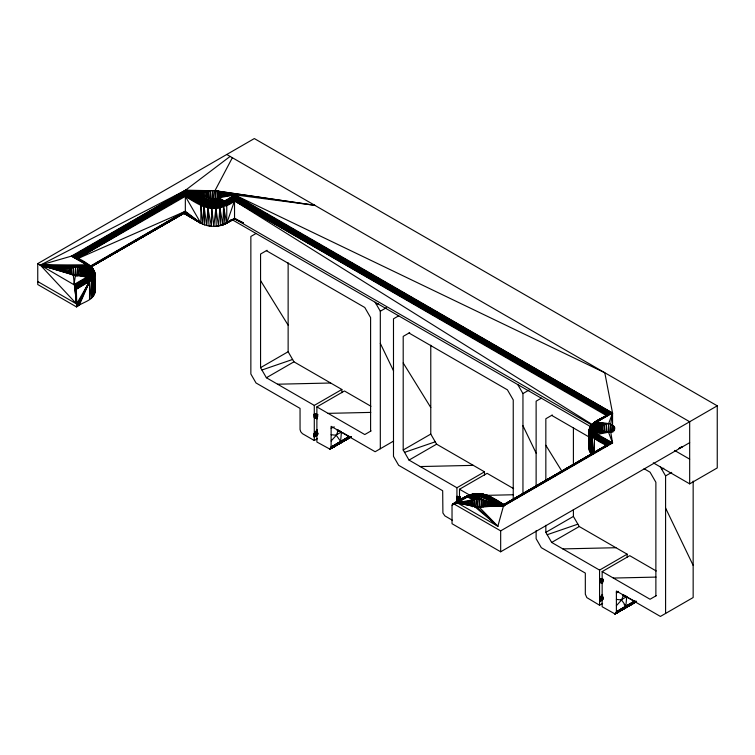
<?xml version="1.0" encoding="UTF-8"?>
<svg xmlns="http://www.w3.org/2000/svg" width="755" height="755" viewBox="0 0 755 755"><rect width="100%" height="100%" fill="white"/><g stroke="black" fill="none" stroke-linecap="round" stroke-linejoin="round"><path stroke-width="1.13" d="M37.882 282.398A3.662 2.114 -60 0 1 37.75 281.539L76.585 303.963L75.434 285.871C81.021 280.605 93.516 278.208 92.44 268.45L91.497 266.902L88.467 264.788L73.66 256.426L71.414 256.134L40.336 265.099L76.585 303.963L89.534 281.539C105.19 271.781 82.418 259.767 74.726 256.823L73.66 256.426L185.334 191.081L203.463 200.821C213.74 206.54 226.047 201.472 234.531 194.837L314.797 205.303L214.967 190.675L185.334 190.354L40.336 265.099L73.273 274.839L86.948 277.057L92.44 274.848L94.082 273.452L94.601 271.97L91.497 266.902L85.381 263.41M653.283 462.834L689.674 483.851L717.25 467.93L717.25 405.822L254.331 138.561L37.75 263.608L37.75 284.531L76.585 306.955C82.087 302.113 93.752 300.783 94.894 292.006L94.601 271.97L92.261 270.205L89.949 266.383L73.66 256.426L185.334 191.959L205.426 202.699L212.051 204.039L222.206 202.699L234.531 196.442L610.304 413.391C603.641 418.289 593.647 419.997 589.881 428.132L589.693 451.698L591.514 454.246L591.873 436.654L592.467 434.682L594.704 432.285C600.735 430.869 610.455 435.125 614.598 428.698L614.589 427.377C610.559 421.516 601.442 423.895 595.506 421.752L590.759 425.914L589.183 429.85L589.079 448.97L589.693 451.698L589.183 432.219C588.711 421.365 602.594 419.044 609.247 413.787L612.56 413.089L612.541 432.039M592.062 425.178L234.531 218.761L234.531 194.837L214.967 190.675L214.967 199.981M610.691 431.803L612.56 442.987L503.812 505.774L479.066 498.621L457.209 502.783L497.856 526.254L503.812 504.774C493.477 497.224 478.406 488.863 465.958 496.941M81.757 273.914L81.757 268.1C85.532 271.187 92.393 272.338 93.865 277.557L93.497 296.054L92.091 279.69C91.515 275.528 86.608 274.037 83.805 271.734L83.097 269.167L77.737 266.911L40.336 265.099L73.273 274.839L76.585 303.963L76.387 287.759L74.99 285.333L37.75 263.608M183.257 213.014L200.868 223.244C207.568 226.849 215.77 227.151 222.961 224.924L223.555 206.785L222.206 202.699L214.958 199.009L210.503 198.593L185.334 190.354L71.414 256.134L86.948 265.099C99.886 272.81 79.69 282.011 74.509 284.89L76.585 303.963L76.151 287.108L93.705 276.604L94.781 275.254M76.585 306.955L76.387 287.759L92.091 279.69L91.129 298.423L89.411 280.549L87.74 277.661L81.757 274.065L75.443 275.245L73.999 284.531L86.948 277.057L79.898 274.839M94.554 289.995L94.743 293.393L94.781 272.885L94.601 274.32C88.571 278.586 80.908 280.435 74.99 285.333L76.585 303.963L75.83 286.466C81.398 281.351 94.932 278.982 93.205 268.95L90.109 267.836L89.949 266.383L88.467 264.788L72.537 256.2L185.334 190.354L208.201 202.651L206.804 225.528L204.077 206.785L204.879 203.623L206.474 202.161C214.93 208.371 226.717 208.276 234.531 200.821L607.662 415.127L609.247 413.787L234.531 197.442L222.753 203.623L219.365 204.567L211.938 205.049L204.879 203.623L185.334 192.959L74.726 256.823L89.411 265.741L93.205 268.95L94.781 272.885L94.894 292.006L94.743 290.628M221.744 224.537L218.544 225.981L219.865 207.804L219.025 203.586L219.441 202.651L225.698 202.264L234.531 196.442L611.427 413.164L597.026 422.064C591.571 424.187 591.571 431.898 597.026 434.021L612.56 442.987L608.521 432.209L594.025 433.03C585.418 423.102 605.038 417.402 610.304 413.391L234.531 197.442C220.167 212.466 200.141 205.247 185.343 195.215L76.312 258.163L75.642 257.398L185.334 192.959L185.334 190.354L230.115 156.417M213.693 199.981L212.684 190.675L185.334 190.354L211.9 203.227L211.419 226.245L207.767 207.804L185.334 192.959L185.343 195.215L201 204.312L204.077 206.785L202.699 224.169L200.868 205.303L201.368 203.265L203.463 200.821C208.54 205.766 216.591 209.229 223.555 206.785L226.764 223.244L222.961 224.924L219.865 207.804C207.021 210.966 195.63 202.642 185.334 196.338L77.605 258.531M623.913 595.374L634.474 601.14L616.391 611.805L625.876 606.105L626.707 596.658L624.13 595.204M200.868 205.303L200.868 223.244L184.899 212.693L90.685 267.091L184.579 212.957L185.334 211.287L185.343 195.215L77.605 258.521M593.987 452.953L591.873 436.654L590.268 433.568L592.486 431.199L593.855 431.284L594.025 433.03L596.223 434.625L612.56 442.987L611.427 443.062L503.812 505.199L488.277 496.809C476.414 490.637 462.551 496.601 452.783 504.095L452.028 505.774L452.028 523.715L500.669 551.792L689.674 442.666M615.665 613.607L616.391 611.956L616.391 591.023L660.408 616.439L693.156 597.535L693.156 481.077M589.23 447.583L589.079 448.97L589.362 428.934L590.759 425.914L593.156 423.451L611.427 413.164L234.531 195.564L224.971 201.425L222.734 201.547L217.129 198.603L214.958 199.009L219.441 202.651L210.503 198.593M74.726 256.823L185.334 191.959C196.158 196.649 203.671 207.502 215.864 208.333L213.816 226.34L211.768 208.333L204.171 205.766L185.334 196.338L200.868 223.244L183.739 213.127L155.153 229.529M468.175 496.828L468.978 495.148L474.121 494.619L503.812 505.774L611.427 443.062L596.223 434.625L595.761 433.191M464.976 498.3L466.043 496.497L475.999 494.402L503.812 505.774L476.773 506.954L457.209 502.783L471.403 500.876L472.753 499.801L466.76 496.488L452.783 504.095M594.43 423.555L594.931 422.083L608.332 414.353L234.531 198.546L226.264 203.265L215.732 203.227L185.334 190.354L208.654 191.855L210.503 191.081L211.353 199.065M217.138 199.226L217.138 191.081L234.531 194.837L604.793 372.734L612.56 413.089L608.53 423.876L604.066 424.282L600.867 426.131L594.704 423.8L589.881 428.132L589.183 432.219L590.099 434.521L591.514 454.246M610.701 432.426L610.701 424.282L612.56 413.089L234.531 194.837L220.328 192.921L218.978 191.855L218.978 197.668M611.427 443.062L608.332 444.251L594.931 436.466L593.156 433.766L592.486 431.199L592.864 429.151L606.237 432.209L593.855 431.284M215.732 203.227L216.213 226.245L218.365 225.368M82.106 273.886L81.757 268.1L91.232 271.083L92.261 270.205L91.11 269.969L91.478 268.214L90.808 266.487L88.212 265.93L40.336 265.099L70.083 272.999L71.423 274.065M475.999 494.402L476.037 493.723L469.232 495.601M471.932 494.969L472.375 494.204L477.915 494.327L503.812 505.774L479.057 506.954L497.856 526.254L474.602 506.539L457.209 502.783L470.705 502.132L471.403 500.876L471.724 505.548M239.863 221.272L234.531 218.761L226.764 223.244L234.531 200.821L606.359 415.495M338.268 430.256L336.315 435.286L331.124 440.977M623.536 594.959L621.582 599.989L616.391 605.68M592.486 431.199L593.232 430.237L604.066 431.794L600.876 429.954L600.168 428.708L593.232 425.848L591.703 427.17C586.88 437.202 600.876 442.298 607.379 445.978M330.426 448.895L331.115 447.451L331.124 426.33L375.141 451.735L393.591 441.08M79.181 305.464L89.534 281.539L76.585 289.014L93.865 277.557L94.432 287.74M222.206 202.699L222.734 201.547M594.43 453.085L594.43 438.504L596.223 434.625L610.304 443.289L503.812 504.774L486.314 495.223L483.464 494.204L475.943 493.912L486.852 495.148L503.812 504.595L608.332 444.251C602.292 439.939 589.004 438.721 589.362 428.934L589.881 428.132M77.35 305.643L89.534 281.539L78.19 305.803L77.029 305.379L89.534 281.539L89.534 299.48M77.737 305.784L89.534 281.539M91.94 267.572L94.082 271.177L91.478 274.235L89.26 275.32L83.097 272.989L81.757 274.065L88.212 276.226L89.949 276.066M232.361 157.71L214.967 190.675L215.76 198.537M69.375 272.744L69.375 270.422C73.518 263.995 83.229 268.252 89.26 266.836L89.949 266.383M206.606 196.508L206.606 194.186L208.654 191.855L209.267 198.574M221.158 202.161L217.129 198.603L220.328 196.753L221.036 195.498L220.328 192.921L220.328 197.574M481.228 506.548L484.427 504.699L485.135 503.443L484.427 500.867L474.121 494.619M83.805 272.763L83.805 270.413L90.732 273.272L92.261 272.244L93.28 270.564L90.808 266.487M453.179 503.953L454.104 504.047L469.006 496.073L469.525 495.223L472.3 494.978L481.237 499.027L481.916 507.02M477.67 506.756L476.782 498.621L472.3 494.978L472.375 494.204L468.553 495.412M314.288 433.266L317.298 429.727M599.564 597.969L602.566 594.43M314.288 433.427L317.279 429.954M599.564 598.13L602.547 594.657M314.288 433.596L317.26 430.18M599.564 598.3L602.537 594.883M314.288 433.776L317.26 430.407M599.564 598.479L602.528 595.11M314.288 433.965L317.26 430.643M599.564 598.668L602.528 595.346M314.288 434.153L317.26 430.869M599.564 598.857L602.537 595.572M314.288 434.351L317.279 431.105M599.564 599.055L602.547 595.808M314.288 434.55L317.298 431.332M599.564 599.253L602.566 596.035M314.288 434.748L317.317 431.549M599.564 599.451L602.594 596.252M314.288 434.946L317.345 431.766M599.564 599.649L602.622 596.469M314.288 435.144L317.383 431.973M599.564 599.838L602.66 596.677M314.288 435.333L317.43 432.181M603.632 417.458L594.562 422.706L591.873 425.405L592.467 423.866L595.761 422.894L602.216 425.056L602.83 431.775M599.564 600.036L602.698 596.875M314.288 435.522L317.477 432.37M599.564 600.225L602.745 597.063M314.288 435.701L317.525 432.549M599.564 600.404L602.801 597.243M314.288 435.88L317.581 432.709M599.564 600.584L602.858 597.413M314.288 436.05L317.647 432.87M599.564 600.744L602.915 597.564M314.288 436.201L317.713 433.011M599.564 600.904L602.981 597.705M314.288 436.352L317.534 433.361L314.288 436.494M599.564 601.055L602.801 598.064M599.564 601.188L602.877 598.177M314.288 436.616L317.676 433.568M599.564 601.32L602.943 598.271M79.907 275.462L79.907 267.327L90.732 268.884L91.478 268.214M314.288 436.73L317.751 433.653M599.564 601.433L603.019 598.356M314.288 436.834L317.827 433.719M599.564 601.537L603.094 598.422M314.288 436.928L317.808 433.983M599.564 601.631L602.934 598.677M602.934 598.97L599.564 601.877L603.009 598.932M234.531 195.564L612.56 413.089L594.025 423.338L590.759 425.914L589.183 429.85L589.23 450.357M596.223 434.625L608.521 432.209M594.562 422.706L592.033 424.536L590.099 427.538L592.033 424.536L594.931 422.083L607.662 415.127L234.541 199.697C227.821 204.227 220.139 208.144 211.787 207.304C202.387 202.953 194.913 195.413 185.334 191.081L72.537 256.2M221.036 195.498L234.531 194.837L218.988 197.819L224.971 201.425L234.531 194.837L221.026 194.177M76.387 287.759L89.043 279.501L91.94 278.718L94.601 274.32L91.232 271.083L79.907 267.327L80.587 275.32M461.362 499.829L459.493 501.018L459.512 489.24L487.088 473.328L513.598 488.627M463.23 498.64L465.099 497.451L463.098 498.64M76.538 288.391L89.411 280.549M469.525 495.223L465.467 496.828L452.226 504.746L469.525 495.223L476.782 498.621L476.782 506.756M466.76 496.488L454.104 504.047L500.669 530.869L717.25 405.822M452.075 505.208L456.086 502.821M458.087 501.631L461.097 499.838M78.199 259.361L76.312 258.163L185.334 194.063L201.368 203.265M349.206 436.437L331.124 447.045L349.206 436.437L342.411 432.521M333.115 446.62L330.077 448.404L332.011 447.29M335.144 445.441L337.174 444.251M91.317 266.515L184.182 213.108L200.868 223.244L185.286 211.844L90.638 266.826L185.135 212.315L200.868 223.244L183.739 213.127M330.416 448.489L342.591 441.392M344.62 440.212L349.697 437.258M350.027 437.305L330.737 448.517L350.613 436.928M624.489 607.775L627.537 606.001M634.964 601.962L614.674 613.777L602.15 606.727L602.15 571.592L629.727 555.671L656.227 570.978M635.304 602.009L614.674 613.777L635.502 601.858M91.43 266.619L185.135 212.315M349.829 436.466L331.115 447.3L349.499 436.758M349.82 436.626L331.115 447.451L349.48 436.975M330.209 448.442L349.801 436.862M349.735 437.192L331.011 448.045L350.386 436.928M330.539 448.508L349.886 437.296M350.178 437.305L329.841 449.093L316.883 442.024L316.883 406.888L344.45 390.977L370.96 406.275M351.188 436.777L329.841 449.093L350.509 437.258M452.462 504.368L466.043 496.497M605.642 416.288L607.662 415.127M503.812 504.774L609.247 443.685C604.028 438.731 587.333 435.805 591.524 425.405L593.855 424.801L600.168 427.387L600.244 429.699M635.078 601.556L616.382 612.201L635.776 601.103M615.476 613.135L635.993 601.31M614.797 613.796L635.153 601.99M636.38 601.575L614.995 613.806L635.625 601.99M635.785 601.952L615.259 613.768M185.334 194.063L75.642 257.398L89.411 265.741M89.798 266.44L185.334 211.287L200.868 223.244M185.286 211.844L89.751 267.006L185.334 211.287L77.661 258.644M256.105 233.437L250.858 236.475L250.858 374.008L256.03 382.974L300.046 408.389L300.056 429.519L300.745 431.756L302.425 433.663L314.288 440.524L317.355 438.759M267.062 250.282L260.56 254.039L260.56 367.657L266.392 377.745L314.288 405.397L341.864 389.476L341.864 392.704M260.56 367.657L288.136 351.736L288.136 262.825M380.312 448.753L380.312 311.22L386.447 307.681M266.392 377.745L293.959 361.824L341.864 389.476M398.744 315.788L393.487 318.827L393.487 456.36L398.668 465.325L442.685 490.741L442.902 512.985L444.884 515.891L452.207 520.157M409.701 332.634L403.198 336.39L403.198 449.999L409.021 460.097L456.926 487.749L484.502 471.828L484.502 475.055M335.701 435.267L341.439 431.954L338.004 430.02M349.452 437.22L331.067 447.828L350.443 436.72M350.66 436.805L330.954 448.206L350.329 437.06M329.992 449.074L351.103 436.871M330.294 448.961L351.122 436.937M371.092 430.907L364.778 434.55L316.883 406.888M403.198 449.999L430.775 434.087L430.775 345.177M522.951 493.628L522.951 393.572L529.076 390.033M409.021 460.097L436.598 444.176L484.502 471.828M541.382 398.14L536.125 401.179L536.125 486.645M552.339 414.986L545.837 418.742L545.837 480.595M454.614 504.283L467.562 496.809L474.602 499.027L475.452 507.011M545.554 480.878L503.802 504.972L489.797 496.497L488.277 496.809C485.059 493.817 480.123 493.591 475.943 493.912M547.583 479.699L554.717 475.584M556.746 474.414L563.881 470.299M565.91 469.119L573.045 465.005M575.074 463.834L607.662 445.025C601.169 441.014 592.552 438.287 589.881 430.407L590.684 427.528L592.864 426.934L602.216 431.02L592.486 425.178M627.131 557.407L627.131 554.179L599.564 570.101L551.66 542.439L545.837 532.351L573.404 516.429L573.404 509.502M665.589 613.447L665.589 475.924L671.714 472.385M551.66 542.439L579.236 526.528L627.131 554.179M536.125 530.671L536.125 538.702L541.307 547.677L585.323 573.092L585.323 594.176L586.843 597.62L599.564 605.227L602.622 603.462M620.978 599.961L626.707 596.658L622.696 595.148M624.159 604.585L625.876 606.105L634.474 601.14M634.776 601.339L616.391 611.956L634.766 601.442M635.899 601.914L615.438 613.721L636.484 601.575L616.099 613.164M656.359 595.61L650.055 599.253L602.15 571.592M333.984 446.148L339.901 442.741M341.873 441.609L343.846 440.467M345.818 439.334L347.791 438.202M330.171 448.461L340.033 442.779M342.006 441.647L343.978 440.505M345.95 439.372L347.923 438.24M330.643 448.706L350.99 436.985M627.15 606.303L629.123 605.17M631.095 604.038L633.067 602.896M614.457 613.73L616.429 612.598M616.231 612.909L636.559 601.31M615.92 613.409L636.267 601.688M91.865 265.845L93.913 264.675M95.951 263.495L97.99 262.325M100.037 261.155L103.095 259.399M105.134 258.229L112.278 254.124M114.326 252.953L125.556 246.507M127.595 245.337L134.739 241.241M136.778 240.071L139.845 238.316M141.883 237.136L149.028 233.04M151.076 231.87L153.114 230.7M330.907 448.319L350.254 437.22M616.363 612.39L635.663 601.622M517.005 497.46L503.802 504.972L486.852 495.148L485.257 495.469L483.125 494.336L479.689 493.883L477.915 494.327M519.034 496.299L522.082 494.563M524.112 493.411L526.15 492.251M528.179 491.099L530.208 489.938M533.256 488.202L535.286 487.05M537.315 485.89L539.344 484.729M549.498 478.953L552.547 477.217M75.434 285.871L88.467 278.51L91.497 277.717L93.205 275.669L94.082 271.177M230.171 220.356L234.531 218.761L243.006 222.885L234.531 218.761L224.933 224.169L223.555 206.785M74.509 284.89L87.74 277.661M222.961 224.924L234.531 218.761L242.997 222.895M75.83 286.466L89.043 279.501M595.544 422.196L597.516 421.177M230.218 220.517L234.531 218.761L242.987 222.914L234.531 218.761L220.828 225.528L219.865 207.804M616.391 592.373L618.524 591.382M465.467 496.828L468.978 495.148M466.156 496.96L468.27 495.988M229.199 221.168L234.531 218.761L242.987 222.942L234.531 218.761M678.877 448.423L682.124 447.026L679.821 447.545M331.124 428.208L334.286 426.877M616.391 592.911L618.505 592.024M207.625 197.602L207.304 192.931L185.334 190.354L212.051 204.039L213.816 203.293L219.365 204.567L226.632 204.312L234.531 198.546L609.247 413.787M208.606 203.586L210.022 203.01M88.212 265.93L87.74 264.788L40.336 265.099L69.375 271.743L70.083 272.999M376.349 304.35L378.51 303.548M661.616 469.044L663.787 468.251M261.928 370.007L292.6 359.465M404.557 452.358L435.239 441.817M547.196 534.71L577.868 524.168M211.296 225.349L209.088 225.981L207.767 207.804M220.328 196.753L234.531 194.837M477.887 494.185L479.802 493.723L479.831 494.402L503.812 505.774L483.087 505.765M472.101 494.421L476.15 493.883M88.212 276.226L83.097 272.989L83.805 271.734L90.109 274.32L91.478 274.235M592.864 429.151L590.684 429.699L589.362 431.275L590.099 434.521L590.467 453.019M277.585 384.21L330.662 383.011M328.076 413.363L370.771 412.4M420.224 466.562L473.3 465.363M485.71 495.374L513.409 494.752M562.862 548.904L615.938 547.715M613.353 578.056L656.038 577.094M89.26 266.836L40.336 265.099L69.375 270.422L69.46 272.734M471.413 504.699L470.705 503.443L457.209 502.783L471.413 504.699L472.753 505.765M76.463 276.217L75.453 266.911L40.336 265.099L70.073 269.167L70.394 273.839M92.261 272.244L81.757 268.1M484.427 504.699L503.812 505.774L488.277 496.809M74.122 275.301L73.273 267.317L40.336 265.099L71.423 268.1L72.036 274.811M90.109 267.836L77.737 266.911L77.737 276.217M331.124 434.701L336.315 435.286L340.609 441.401L341.439 431.954L337.711 430.246M616.391 599.394L621.582 599.989L625.876 606.105M485.135 503.443L503.812 505.774L486.314 495.223M314.288 413.995L317.732 414.457M456.926 496.346L460.371 496.799M599.564 578.698L603.009 579.151M314.288 414.099L317.666 414.57M456.926 496.45L460.305 496.922M599.564 578.802L602.934 579.274M314.797 205.303L217.138 191.081L217.817 199.084M90.732 268.884L77.737 266.911L78.539 274.773M593.232 430.237L606.237 432.209M314.288 414.212L317.591 414.712M456.926 496.563L460.229 497.064M599.564 578.915L602.867 579.415M314.288 414.344L317.525 414.863M456.926 496.696L460.154 497.215M599.564 579.038L602.792 579.566M233.672 218.506L235.975 218.884M314.288 414.486L317.742 415.08M456.926 496.837L460.371 497.432M599.564 579.179L603.009 579.783M206.681 196.498L206.606 194.186L185.334 190.354L203.463 200.821M314.288 414.637L317.666 415.259M456.926 496.988L460.295 497.611M599.564 579.34L602.934 579.963M485.257 495.469L503.812 505.774L485.135 502.122L485.135 504.463M77.727 275.245L86.948 277.057M602.216 432.039L602.216 425.056L597.026 422.064L606.246 423.876L607.133 432.011M314.288 414.797L317.591 415.458M456.926 497.149L460.229 497.809M599.564 579.5L602.858 580.161M314.288 414.976L317.515 415.665M456.926 497.328L460.154 498.017M599.564 579.68L602.792 580.369M314.288 415.165L317.449 415.892M456.926 497.517L460.088 498.234M599.564 579.859L602.726 580.586M79.907 267.327L91.11 269.969M219.025 203.586L208.654 197.819L206.606 195.507L185.334 190.354L204.898 201.547L205.426 202.699M314.288 415.363L317.695 416.194M456.926 497.705L460.333 498.545M599.564 580.057L602.971 580.897M484.427 505.52L484.427 500.867L503.812 505.774L483.125 494.336L483.908 494.969M314.288 415.561L317.628 416.439M456.926 497.913L460.267 498.791M599.564 580.265L602.896 581.142M212.051 204.039L219.63 205.671L226.764 205.303L234.541 199.697L608.332 414.353M314.288 415.779L317.562 416.694M456.926 498.13L460.201 499.046M599.564 580.472L602.839 581.397M207.314 196.753L185.334 190.354L206.474 202.161M314.288 415.996L317.506 416.949M456.926 498.347L460.135 499.3M599.564 580.699L602.773 581.652M337.136 430.624L341.439 431.954L337.428 430.444M622.413 595.327L626.707 596.658M217.129 198.603L224.178 200.821M597.026 422.064L604.066 424.282L604.915 432.266M602.216 431.02L591.703 427.17M314.288 416.222L317.449 417.222M456.926 498.574L460.078 499.565M599.564 580.916L602.716 581.916M604.066 431.794L592.732 428.038L591.703 429.208L591.524 431.813L592.467 434.682L609.247 443.685L503.812 504.595L489.797 496.497M314.288 416.449L317.393 417.487M456.926 498.8L460.031 499.838M599.564 581.142L602.669 582.19M314.288 416.675L317.345 417.76M456.926 499.027L459.984 500.112M599.564 581.378L602.622 582.464M314.288 416.902L317.308 418.034M456.926 499.253L459.946 500.386M599.564 581.605L602.584 582.737M217.619 203.01L185.334 190.354L213.816 203.293M314.288 417.137L317.27 418.308M456.926 499.489L459.908 500.659M599.564 581.831L602.547 583.002M314.288 417.364L317.242 418.572M456.926 499.716L459.88 500.924M599.564 582.058L602.518 583.275M314.288 417.581L317.223 418.836M456.926 499.933L458.88 500.773M599.564 582.284L602.49 583.54M489.684 496.96L487.56 495.988L487.664 496.828M607.662 445.025L594.43 438.504L590.099 434.521M481.718 494.619L503.812 505.774M469.006 496.073L474.602 499.027L474.602 507.162M71.414 256.134L87.74 264.788M212.674 199.009L219.441 202.651M593.232 425.848L600.876 429.954M83.097 273.81L83.097 269.167L90.732 273.272M472.3 494.978L479.066 498.621L479.869 506.482M226.764 154.482L689.674 421.743L689.674 483.851M674.536 450.414L689.674 459.153M231.813 219.497L591.184 426.981M266.392 250.679L364.778 307.483L370.601 317.572L370.601 431.18M409.021 333.03L507.417 389.835L513.24 399.923L513.24 499.678M551.66 415.373L589.353 437.136M644.053 468.713L650.055 472.186L655.878 482.275L655.878 595.884M459.512 489.24L469.695 495.12M76.312 258.163L83.361 262.24M486.852 495.148L503.812 505.199L610.304 443.289L595.506 435.465L594.025 433.03M593.855 424.801L600.168 428.708L600.867 426.131L595.761 422.894M83.805 270.413L90.109 274.32M234.531 200.821L592.382 424.64M492.609 498.64L490.741 497.451L490.863 498.3M494.468 499.829L496.337 501.018M594.025 423.338L600.168 427.387L600.168 429.708M470.573 495.469L474.602 499.027M476.773 506.954L497.856 526.254M224.971 201.425L226.764 205.303L226.764 223.244M545.837 445.299L561.767 471.054M403.198 362.947L430.775 407.521M260.56 280.596L288.136 325.169M660.408 466.949L665.589 475.924M517.77 384.597L522.951 393.572M573.404 516.429L579.236 526.528M375.141 302.245L380.312 311.22M430.775 434.087L436.598 444.176M288.136 351.736L293.959 361.824M665.589 508.068L693.156 565.382M522.951 425.726L536.229 453.311M380.312 343.374L393.591 370.96M215.864 208.333L218.544 225.981M609.323 431.737L608.53 423.876L608.53 432.011M473.366 506.52L472.753 499.801L472.753 506.775M610.701 424.282L611.38 432.285M601.188 430.803L600.867 426.131L600.867 430.784M612.541 425.056L612.966 432.002M483.502 506.747L483.087 499.801L483.087 506.784M218.978 191.855L219.337 197.65M591.873 436.654L592.779 454.217M470.705 504.453L470.705 502.132L470.827 505.605M614.032 430.794L613.89 426.122L613.89 430.775M484.427 500.867L484.578 505.539M220.328 192.921L220.469 197.593M204.077 206.785L204.68 224.924M83.097 269.167L83.239 273.829M93.865 277.557L94.271 294.743M92.091 279.69L92.45 297.281M470.705 502.132L470.705 503.443M206.606 194.186L206.606 195.507M69.375 270.422L69.375 271.743M614.589 427.377L614.589 429.718M606.246 423.876L606.246 432.011M604.066 424.282L604.066 432.417M599.564 570.101L599.564 605.227M573.404 427.528L573.404 465.174M545.837 525.291L545.837 532.351M500.669 530.869L500.669 551.792M481.237 499.027L481.237 507.171M479.066 498.621L479.066 506.756M471.403 500.876L471.403 505.52M456.926 487.749L456.926 502.169M314.288 405.397L314.288 440.524M212.684 190.675L212.684 199.981M210.503 191.081L210.503 199.216M208.654 191.855L208.654 197.668M207.304 192.931L207.304 197.584M75.453 266.911L75.453 276.217M73.273 267.317L73.273 275.462M71.423 268.1L71.423 273.914M70.073 269.167L70.073 273.82M603.009 598.715L599.564 601.707L603.085 598.687M317.666 434.267L314.288 437.173L317.732 434.229"/></g></svg>
